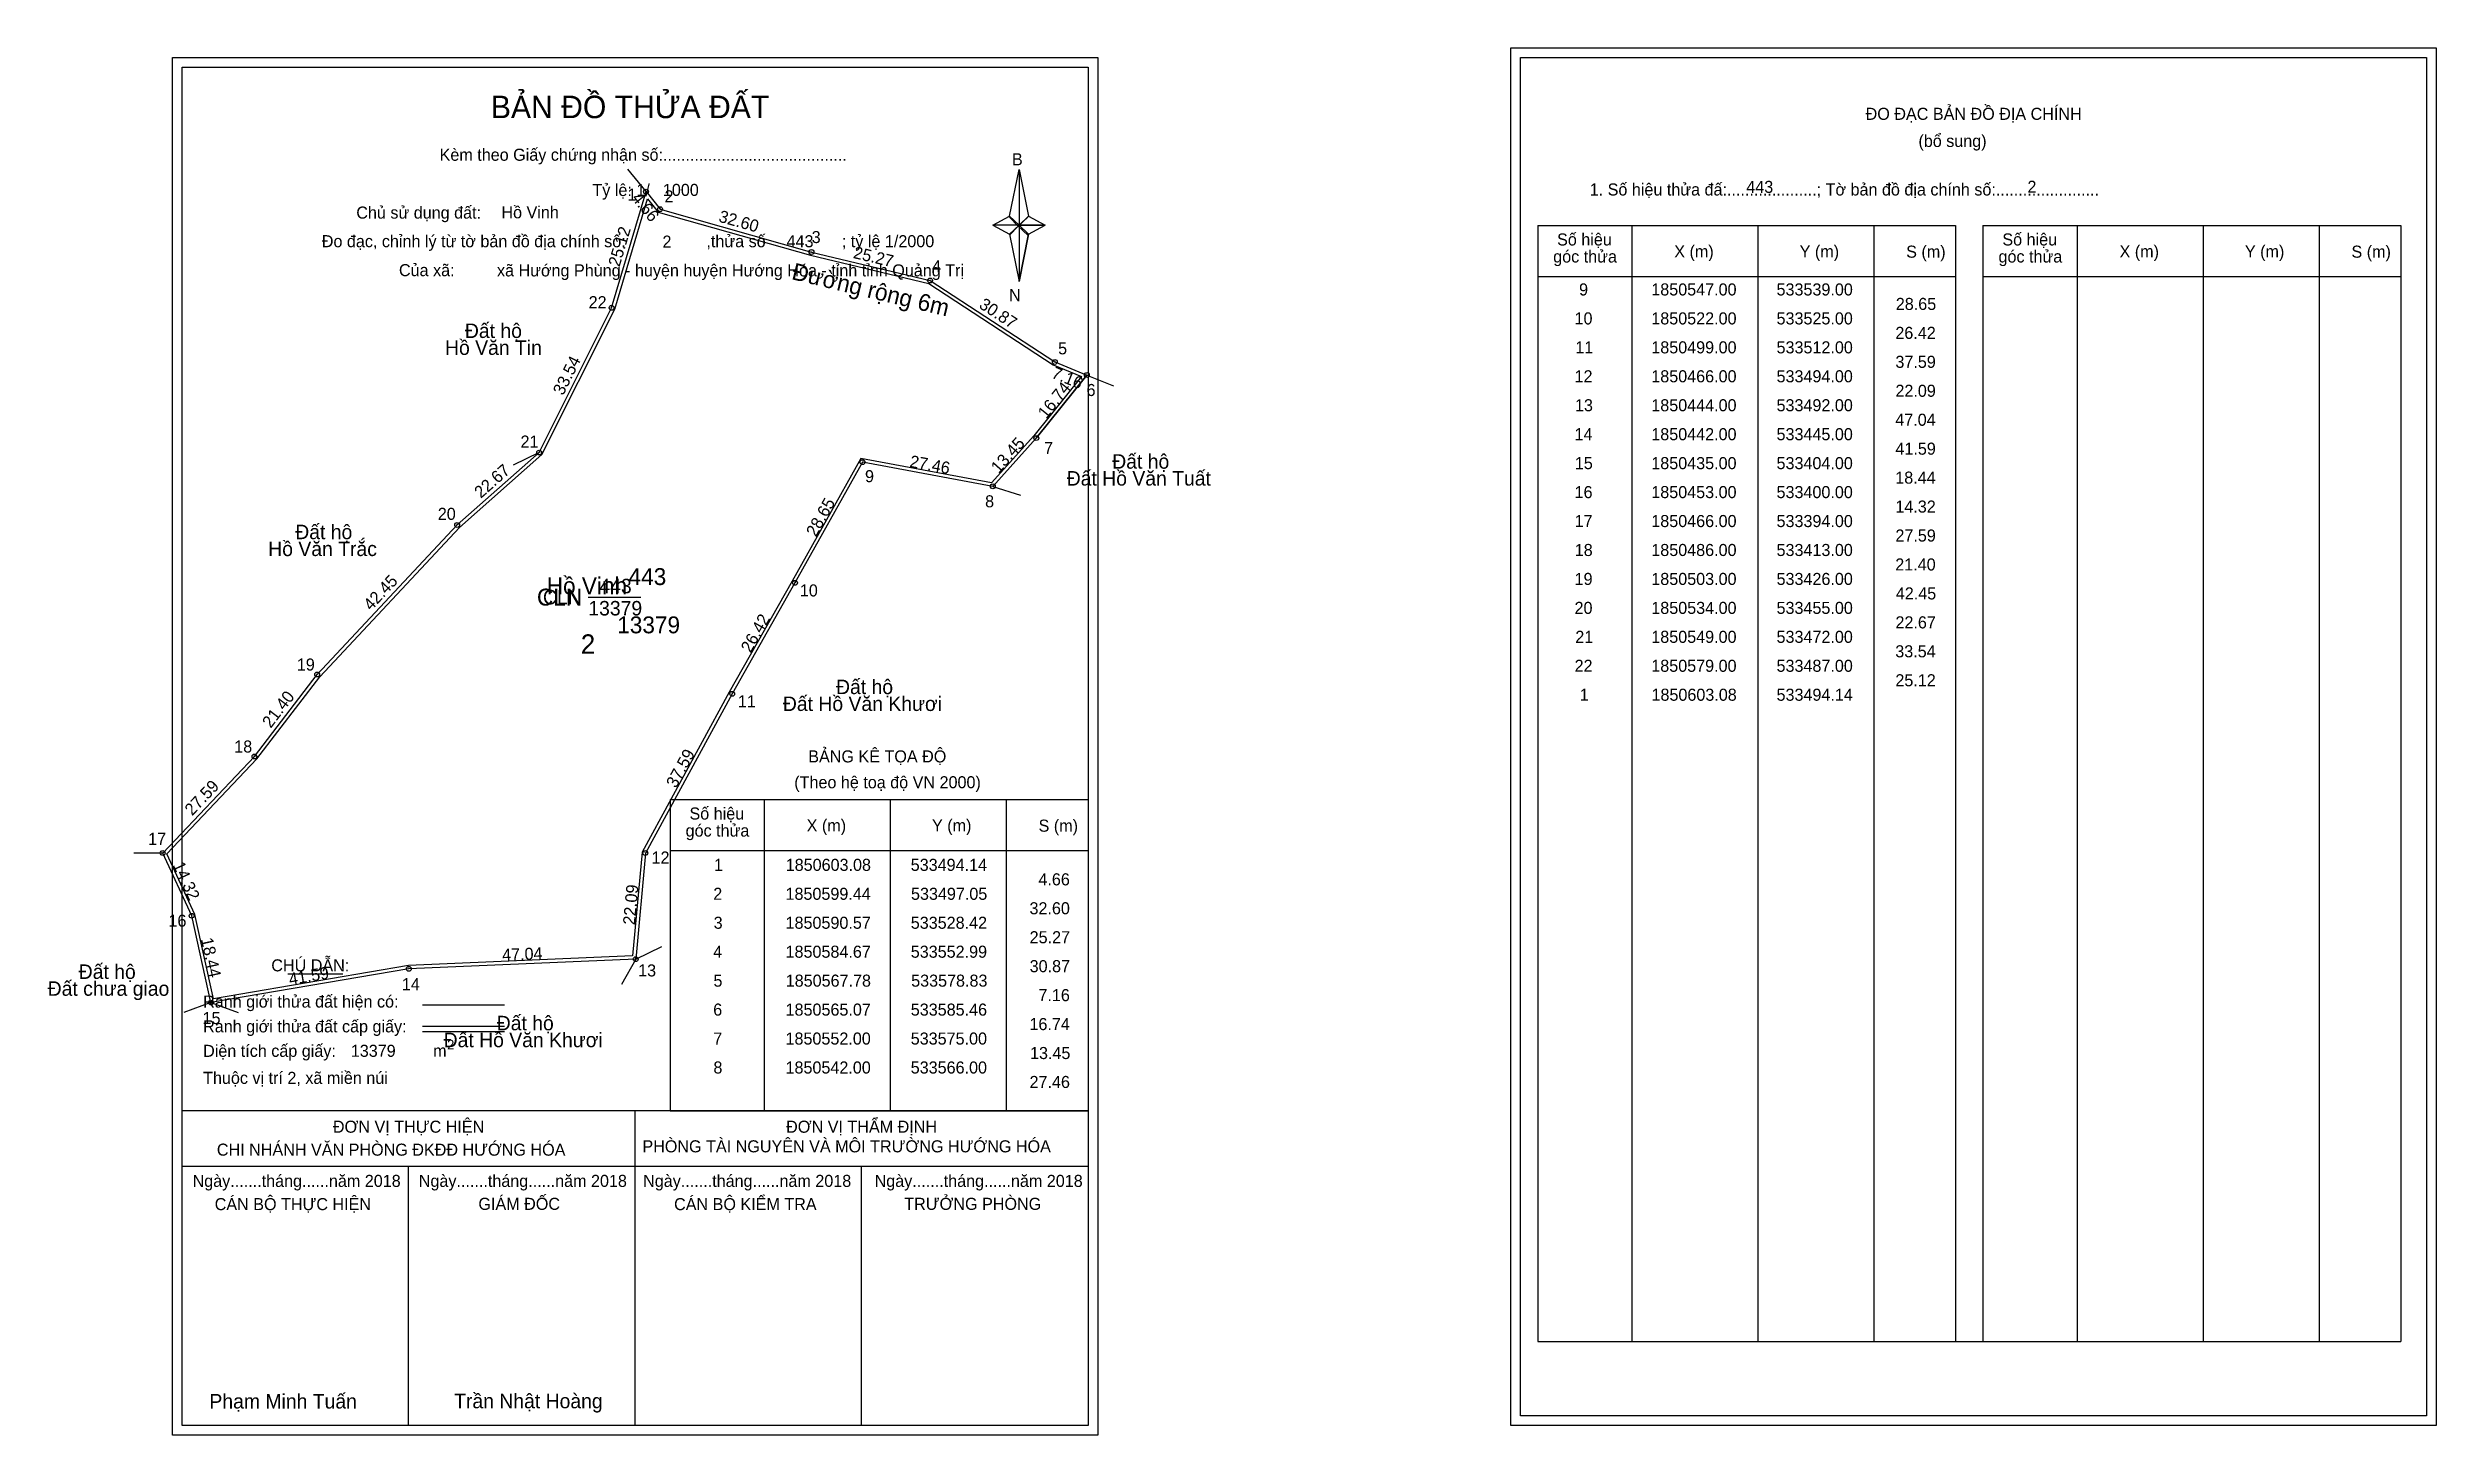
# Model space of a CAD drawing. Extents: x 533370 to 533865, y 1850345 to 1850633.
import ezdxf

# ---------------------------------------------------------------- set-up
doc = ezdxf.new("R2010")
doc.units = 0
for name, color, linetype in [('Level 1', 7, 'Continuous'), ('Level 10', 7, 'Continuous'), ('Level 11', 7, 'Continuous'), ('Level 13', 7, 'Continuous'), ('Level 2', 7, 'Continuous'), ('Level 27', 7, 'Continuous'), ('Level 3', 7, 'Continuous'), ('Level 36', 7, 'Continuous'), ('Level 4', 7, 'Continuous'), ('Level 49', 7, 'Continuous'), ('Level 5', 7, 'Continuous'), ('Level 53', 7, 'Continuous'), ('Level 55', 7, 'Continuous'), ('Level 6', 7, 'Continuous'), ('Level 63', 7, 'Continuous'), ('Level 7', 7, 'Continuous'), ('Level 8', 7, 'Continuous'), ('Level 9', 7, 'Continuous')]:
    doc.layers.add(name, color=color, linetype=linetype)

msp = doc.modelspace()

# ---------------------------------------------------------------- linework, layer by layer
at = {"layer": 'Level 1'}
for p, q in [((533398.03, 1850628.9), (533398.03, 1850628.9)), ((533675.35, 1850630.9), (533675.35, 1850630.9)), ((533569.45, 1850598.02), (533571.42, 1850607.66)), ((533571.42, 1850607.66), (533571.42, 1850596.14)), ((533571.42, 1850607.66), (533573.38, 1850598.02)), ((533566, 1850596.14), (533569.45, 1850598.02)), ((533569.45, 1850598.02), (533571.42, 1850596.14)), ((533571.27, 1850595.92), (533569.45, 1850597.8)), ((533573.24, 1850597.8), (533571.27, 1850595.92)), ((533571.27, 1850595.92), (533573.24, 1850597.8)), ((533573.38, 1850598.02), (533571.42, 1850596.14)), ((533571.42, 1850596.14), (533569.45, 1850594.3)), ((533571.27, 1850595.92), (533569.45, 1850594.08)), ((533569.45, 1850594.08), (533571.27, 1850595.92)), ((533569.45, 1850594.3), (533571.42, 1850584.44)), ((533573.24, 1850594.08), (533571.27, 1850595.92)), ((533571.42, 1850596.14), (533571.42, 1850584.44)), ((533571.42, 1850596.14), (533576.83, 1850596.14)), ((533571.42, 1850596.14), (533573.38, 1850594.3)), ((533573.38, 1850594.3), (533571.42, 1850584.44)), ((533573.38, 1850594.3), (533576.83, 1850596.14)), ((533678.88, 1850596.05), (533765.48, 1850596.05)), ((533698.47, 1850364.78), (533698.47, 1850596.05)), ((533724.54, 1850364.78), (533724.54, 1850596.05)), ((533748.52, 1850596.05), (533748.52, 1850364.78)), ((533765.48, 1850596.05), (533765.48, 1850364.78)), ((533771.14, 1850596.05), (533857.74, 1850596.05)), ((533790.73, 1850364.78), (533790.73, 1850596.05)), ((533816.8, 1850364.78), (533816.8, 1850596.05)), ((533840.77, 1850596.05), (533840.77, 1850364.78)), ((533857.74, 1850596.05), (533857.74, 1850364.78)), ((533678.88, 1850585.52), (533765.48, 1850585.52)), ((533771.14, 1850585.52), (533857.74, 1850585.52)), ((533499.12, 1850477.08), (533585.72, 1850477.08)), ((533518.71, 1850412.55), (533518.71, 1850477.08)), ((533544.78, 1850412.55), (533544.78, 1850477.08)), ((533568.75, 1850477.08), (533568.75, 1850412.55)), ((533499.12, 1850466.55), (533585.72, 1850466.55)), ((533419.94, 1850440.97), (533431.35, 1850440.97)), ((533447.81, 1850434.56), (533464.82, 1850434.56)), ((533447.81, 1850430.12), (533464.82, 1850430.12)), ((533447.81, 1850429.02), (533464.82, 1850429.02)), ((533504.85, 1850412.55), (533398.02, 1850412.55)), ((533585.72, 1850412.55), (533480.88, 1850412.55)), ((533491.87, 1850347.33), (533491.87, 1850412.55)), ((533499.12, 1850412.55), (533585.72, 1850412.55)), ((533585.72, 1850401), (533398.02, 1850401)), ((533444.95, 1850347.33), (533444.95, 1850401)), ((533538.8, 1850347.33), (533538.8, 1850401)), ((533678.88, 1850364.78), (533857.74, 1850364.78)), ((533585.72, 1850347.33), (533585.72, 1850347.33)), ((533863.05, 1850349.33), (533863.05, 1850349.33))]:
    msp.add_line(p, q, dxfattribs=at)
for points in [[(533569.45, 1850598.02), (533571.42, 1850607.66), (533571.42, 1850596.14)], [(533571.42, 1850596.14), (533573.38, 1850598.02), (533576.83, 1850596.14)], [(533566, 1850596.14), (533569.45, 1850594.3), (533571.42, 1850596.14)], [(533571.42, 1850596.14), (533571.42, 1850584.44), (533573.38, 1850594.3)]]:
    msp.add_lwpolyline(points, close=True, dxfattribs=at)
at = {"layer": 'Level 10'}
for p, q in [((533497.05, 1850599.44), (533528.42, 1850590.57)), ((533575, 1850552), (533585.46, 1850565.07))]:
    msp.add_line(p, q, dxfattribs=at)
for points in [[(533487, 1850579), (533494.14, 1850603.08), (533497.05, 1850599.44), (533528.42, 1850590.57), (533552.99, 1850584.67), (533578.83, 1850567.78), (533585.46, 1850565.07), (533575, 1850552), (533566, 1850542), (533539, 1850547), (533525, 1850522), (533512, 1850499), (533494, 1850466), (533492, 1850444), (533445, 1850442), (533404, 1850435), (533400, 1850453), (533394, 1850466), (533413, 1850486), (533426, 1850503), (533455, 1850534), (533472, 1850549)], [(533487.65, 1850578.74), (533494.43, 1850601.6), (533496.64, 1850598.83), (533528.24, 1850589.89), (533552.71, 1850584.02), (533578.5, 1850567.16), (533584.33, 1850564.78), (533574.47, 1850552.45), (533565.74, 1850542.76), (533538.63, 1850547.78), (533524.39, 1850522.34), (533511.39, 1850499.34), (533493.32, 1850466.21), (533491.36, 1850444.67), (533444.93, 1850442.7), (533404.54, 1850435.8), (533400.67, 1850453.23), (533394.83, 1850465.86), (533413.53, 1850485.55), (533426.53, 1850502.55), (533455.49, 1850533.5), (533472.57, 1850548.57)]]:
    msp.add_lwpolyline(points, close=True, dxfattribs=at)
at = {"layer": 'Level 11'}
for centre in [(533494.14, 1850603.08), (533497.05, 1850599.44), (533528.42, 1850590.57), (533552.99, 1850584.67), (533487, 1850579), (533487, 1850579), (533578.83, 1850567.78), (533585.46, 1850565.07), (533472, 1850549), (533575, 1850552), (533539, 1850547), (533566, 1850542), (533455, 1850534), (533525, 1850522), (533426, 1850503), (533512, 1850499), (533413, 1850486), (533394, 1850466), (533494, 1850466), (533400, 1850453), (533492, 1850444), (533445, 1850442), (533404, 1850435)]:
    msp.add_circle(centre, 0.5, dxfattribs=at)
at = {"layer": 'Level 27'}
for p, q in [((533494.14, 1850603.08), (533490.39, 1850607.76)), ((533585.46, 1850565.07), (533591.01, 1850562.8)), ((533472, 1850549), (533466.59, 1850546.4)), ((533566, 1850542), (533571.7, 1850540.14)), ((533394, 1850466), (533388, 1850466)), ((533492, 1850444), (533497.41, 1850446.6)), ((533492, 1850444), (533489.08, 1850438.76)), ((533404, 1850435), (533398.35, 1850432.97)), ((533404, 1850435), (533409.63, 1850432.93))]:
    msp.add_line(p, q, dxfattribs=at)
at = {"layer": 'Level 3'}
for p, q in [((533678.88, 1850596.05), (533678.88, 1850364.78)), ((533771.14, 1850596.05), (533771.14, 1850364.78)), ((533499.12, 1850477.08), (533499.12, 1850412.55))]:
    msp.add_line(p, q, dxfattribs=at)
at = {"layer": 'Level 63'}
for points in [[(533673.35, 1850632.9), (533865.05, 1850632.9), (533865.05, 1850347.33), (533673.35, 1850347.33)], [(533396.02, 1850630.9), (533587.72, 1850630.9), (533587.72, 1850345.33), (533396.02, 1850345.33)], [(533398.02, 1850628.9), (533585.72, 1850628.9), (533585.72, 1850347.33), (533398.02, 1850347.33)], [(533675.35, 1850630.9), (533863.05, 1850630.9), (533863.05, 1850349.33), (533675.35, 1850349.33)]]:
    msp.add_lwpolyline(points, close=True, dxfattribs=at)
at = {"layer": 'Level 9'}
msp.add_line((533482.17, 1850519.04), (533493.08, 1850519.04), dxfattribs=at)

# ---------------------------------------------------------------- texts
at = {"layer": 'Level 1'}
for s, height, p in [('BẢN ĐỒ THỬA ĐẤT', 4.6657, (533461.99, 1850618.31)), ('ĐO ĐẠC BẢN ĐỒ ĐỊA CHÍNH', 2.5, (533746.83, 1850617.96)), ('(bổ sung)', 2.5, (533757.77, 1850612.34)), ('Kèm theo Giấy chứng nhận số:.........................................', 2.5, (533451.37, 1850609.48)), ('B', 2.5, (533569.96, 1850608.54)), ('1. Số hiệu thửa đấ:....................; Tờ bản đồ địa chính số:.......................', 2.5, (533689.66, 1850602.28)), ('Chủ sử dụng đất:', 2.5, (533434.11, 1850597.49)), ('Đo đạc, chỉnh lý từ tờ bản đồ địa chính số:                  ,thửa số                 ; tỷ lệ 1/2000', 2.5, (533426.96, 1850591.56)), ('Số hiệu', 2.5, (533682.9, 1850591.92)), ('Số hiệu', 2.5, (533775.16, 1850591.92)), ('Của xã:', 2.5, (533442.95, 1850585.56)), ('góc thửa', 2.5, (533682.1, 1850588.39)), ('X (m)', 2.5, (533707.18, 1850589.44)), ('Y (m)', 2.5, (533733.16, 1850589.44)), ('S (m)', 2.5, (533755.23, 1850589.39)), ('góc thửa', 2.5, (533774.36, 1850588.39)), ('X (m)', 2.5, (533799.44, 1850589.44)), ('Y (m)', 2.5, (533825.41, 1850589.44)), ('S (m)', 2.5, (533847.49, 1850589.39)), ('N', 2.5, (533569.36, 1850580.37)), ('BẢNG KÊ TỌA ĐỘ', 2.5, (533527.75, 1850484.78)), ('(Theo hệ toạ độ VN 2000)', 2.5, (533524.85, 1850479.42)), ('Số hiệu', 2.5, (533503.14, 1850472.94)), ('góc thửa', 2.5, (533502.34, 1850469.41)), ('X (m)', 2.5, (533527.42, 1850470.47)), ('Y (m)', 2.5, (533553.39, 1850470.47)), ('S (m)', 2.5, (533575.47, 1850470.42)), ('CHÚ DẪN:', 2.5, (533416.5, 1850441.47)), ('Ranh giới thửa đất hiện có:', 2.5, (533402.37, 1850433.97)), ('Ranh giới thửa đất cấp giấy:', 2.5, (533402.37, 1850428.83)), ('Diện tích cấp giấy:', 2.5, (533402.37, 1850423.75)), ('m', 2.5, (533450.03, 1850423.77)), ('2', 2, (533452.93, 1850425.28)), ('Thuộc vị trí 2, xã miền núi', 2.5, (533402.37, 1850418.15)), ('ĐƠN VỊ THỰC HIỆN', 2.5, (533429.26, 1850408.03)), ('ĐƠN VỊ THẨM ĐỊNH', 2.5, (533523.16, 1850408.03)), ('CHI NHÁNH VĂN PHÒNG ĐKĐĐ HƯỚNG HÓA', 2.5, (533405.22, 1850403.27)), ('PHÒNG TÀI NGUYÊN VÀ MÔI TRƯỜNG HƯỚNG HÓA', 2.5, (533493.39, 1850403.96)), ('Ngày.......tháng......năm 2018', 2.5, (533400.19, 1850396.8)), ('CÁN BỘ THỰC HIỆN', 2.5, (533404.77, 1850391.98)), ('Ngày.......tháng......năm 2018', 2.5, (533447.06, 1850396.8)), ('GIÁM ĐỐC', 2.5, (533459.41, 1850392.04)), ('Ngày.......tháng......năm 2018', 2.5, (533493.54, 1850396.8)), ('CÁN BỘ KIỂM TRA', 2.5, (533499.95, 1850391.98)), ('Ngày.......tháng......năm 2018', 2.5, (533541.5, 1850396.8)), ('TRƯỞNG PHÒNG', 2.5, (533547.64, 1850392.04)), ('Phạm Minh Tuấn', 3, (533403.68, 1850350.87)), ('Trần Nhật Hoàng', 3, (533454.38, 1850350.92))]:
    msp.add_text(s, height=height, dxfattribs=at).set_placement(p)
at = {"layer": 'Level 11'}
msp.add_text('Tỷ lệ: 1/', height=2.5, dxfattribs=at).set_placement((533483.03, 1850602.17))
at = {"layer": 'Level 13'}
for s, p in [('CLN', (533472.78, 1850517.54)), ('443', (533484.48, 1850519.84)), ('13379', (533482.18, 1850515.24))]:
    msp.add_text(s, height=3, dxfattribs=at).set_placement(p)
at = {"layer": 'Level 2'}
msp.add_text(' Hồ Vinh', height=3.5, dxfattribs=at).set_placement((533472.26, 1850519.64))
at = {"layer": 'Level 3'}
msp.add_text('CLN', height=3.5, dxfattribs=at).set_placement((533471.54, 1850517.29))
at = {"layer": 'Level 36'}
for s, p in [('Đất hộ', (533456.61, 1850572.75)), (' Hồ Văn Tin', (533451.38, 1850569.25)), ('Đất hộ', (533590.73, 1850545.66)), ('Đất Hồ Văn Tuất', (533581.3, 1850542.16)), ('Đất hộ', (533421.46, 1850531.05)), ('Hồ Văn Trắc', (533415.86, 1850527.55)), ('Đất hộ', (533533.5, 1850498.94)), ('Đất Hồ Văn Khươi', (533522.49, 1850495.44)), ('Đất chưa giao', (533370.16, 1850436.41)), ('Đất hộ', (533376.59, 1850439.91)), ('Đất hộ', (533463.2, 1850429.26)), ('Đất Hồ Văn Khươi', (533452.2, 1850425.76))]:
    msp.add_text(s, height=3, dxfattribs=at).set_placement(p)
at = {"layer": 'Level 4'}
msp.add_text('443', height=3.5, dxfattribs=at).set_placement((533490.52, 1850521.54))
at = {"layer": 'Level 49'}
for s, rotation, p in [('4.66', 308.6406, (533491.04, 1850601.67)), ('32.60', 344.2115, (533509.02, 1850596.89)), ('25.12', 73.4843, (533488.64, 1850587.36)), ('25.27', 346.4972, (533536.93, 1850589.35)), ('30.87', 326.8299, (533562.94, 1850579.12)), ('33.54', 63.4349, (533476.95, 1850560.7)), ('16.74', 51.3295, (533577.05, 1850555.84)), ('7.16', 337.7678, (533577.97, 1850564.57)), ('27.46', 349.5085, (533548.63, 1850546.03)), ('13.45', 48.0128, (533567.21, 1850544.54)), ('22.67', 41.4237, (533459.92, 1850539.41)), ('28.65', 60.7512, (533529.33, 1850531.37)), ('42.45', 46.9092, (533437.16, 1850516.1)), ('26.42', 60.5241, (533515.8, 1850507.34)), ('21.40', 52.5946, (533416.38, 1850491.74)), ('37.59', 61.3895, (533500.35, 1850479.3)), ('27.59', 46.4688, (533400.11, 1850473.6)), ('14.32', 294.7751, (533396.02, 1850463.54)), ('22.09', 84.8056, (533491.83, 1850451.01)), ('18.44', 282.5288, (533401.89, 1850448.17)), ('47.04', 2.4366, (533464.38, 1850443.63)), ('41.59', 9.6888, (533420.35, 1850438.6))]:
    msp.add_text(s, height=2.5, rotation=rotation, dxfattribs=at).set_placement(p)
at = {"layer": 'Level 5'}
msp.add_text('13379', height=3.5, dxfattribs=at).set_placement((533488.17, 1850511.54))
at = {"layer": 'Level 53'}
for s, p in [('9', (533687.46, 1850581.56)), ('1850547.00', (533702.42, 1850581.56)), ('533539.00', (533728.37, 1850581.56)), ('10', (533686.52, 1850575.56)), ('1850522.00', (533702.42, 1850575.56)), ('533525.00', (533728.37, 1850575.56)), ('28.65', (533753.08, 1850578.56)), ('26.42', (533752.99, 1850572.56)), ('11', (533686.68, 1850569.56)), ('1850499.00', (533702.42, 1850569.56)), ('533512.00', (533728.37, 1850569.56)), ('37.59', (533753, 1850566.56)), ('12', (533686.53, 1850563.56)), ('1850466.00', (533702.42, 1850563.56)), ('533494.00', (533728.37, 1850563.56)), ('13', (533686.61, 1850557.56)), ('1850444.00', (533702.42, 1850557.56)), ('533492.00', (533728.37, 1850557.56)), ('22.09', (533753, 1850560.56)), ('14', (533686.52, 1850551.56)), ('1850442.00', (533702.42, 1850551.56)), ('533445.00', (533728.37, 1850551.56)), ('47.04', (533752.97, 1850554.56)), ('41.59', (533753, 1850548.56)), ('15', (533686.58, 1850545.56)), ('1850435.00', (533702.42, 1850545.56)), ('533404.00', (533728.37, 1850545.56)), ('18.44', (533752.97, 1850542.56)), ('16', (533686.53, 1850539.56)), ('1850453.00', (533702.42, 1850539.56)), ('533400.00', (533728.37, 1850539.56)), ('14.32', (533752.99, 1850536.56)), ('17', (533686.54, 1850533.56)), ('1850466.00', (533702.42, 1850533.56)), ('533394.00', (533728.37, 1850533.56)), ('18', (533686.56, 1850527.56)), ('1850486.00', (533702.42, 1850527.56)), ('533413.00', (533728.37, 1850527.56)), ('27.59', (533753, 1850530.56)), ('19', (533686.53, 1850521.56)), ('1850503.00', (533702.42, 1850521.56)), ('533426.00', (533728.37, 1850521.56)), ('21.40', (533752.97, 1850524.56)), ('42.45', (533753.08, 1850518.56)), ('20', (533686.52, 1850515.56)), ('1850534.00', (533702.42, 1850515.56)), ('533455.00', (533728.37, 1850515.56)), ('22.67', (533753.01, 1850512.56)), ('21', (533686.68, 1850509.56)), ('1850549.00', (533702.42, 1850509.56)), ('533472.00', (533728.37, 1850509.56)), ('33.54', (533752.97, 1850506.56)), ('22', (533686.53, 1850503.56)), ('1850579.00', (533702.42, 1850503.56)), ('533487.00', (533728.37, 1850503.56)), ('1', (533687.6, 1850497.56)), ('1850603.08', (533702.46, 1850497.56)), ('533494.14', (533728.37, 1850497.56)), ('25.12', (533752.99, 1850500.56)), ('1', (533508.22, 1850462.3)), ('1850603.08', (533523.08, 1850462.3)), ('533494.14', (533548.98, 1850462.3)), ('4.66', (533575.44, 1850459.3)), ('2', (533508.07, 1850456.3)), ('1850599.44', (533523.04, 1850456.3)), ('533497.05', (533549.04, 1850456.3)), ('32.60', (533573.59, 1850453.3)), ('3', (533508.15, 1850450.3)), ('1850590.57', (533523.05, 1850450.3)), ('533528.42', (533548.99, 1850450.3)), ('25.27', (533573.62, 1850447.3)), ('4', (533508.06, 1850444.3)), ('1850584.67', (533523.05, 1850444.3)), ('533552.99', (533548.99, 1850444.3)), ('5', (533508.11, 1850438.3)), ('1850567.78', (533523.08, 1850438.3)), ('533578.83', (533549.07, 1850438.3)), ('30.87', (533573.62, 1850441.3)), ('6', (533508.06, 1850432.3)), ('1850565.07', (533523.05, 1850432.3)), ('533585.46', (533548.99, 1850432.3)), ('7.16', (533575.44, 1850435.3)), ('16.74', (533573.58, 1850429.3)), ('7', (533508.07, 1850426.3)), ('1850552.00', (533523.04, 1850426.3)), ('533575.00', (533548.98, 1850426.3)), ('13.45', (533573.7, 1850423.3)), ('8', (533508.1, 1850420.3)), ('1850542.00', (533523.04, 1850420.3)), ('533566.00', (533548.98, 1850420.3)), ('27.46', (533573.6, 1850417.3))]:
    msp.add_text(s, height=2.5, dxfattribs=at).set_placement(p)
at = {"layer": 'Level 55'}
for s, height, p in [('439', 0.11, (533494.02, 1850602.97)), ('1', 0.4, (533494.03, 1850603.08)), ('0', 0.11, (533494.1, 1850602.97)), ('2', 0.4, (533496.91, 1850599.44)), ('0', 0.11, (533497.01, 1850599.33)), ('3', 0.4, (533528.3, 1850590.57)), ('0', 0.11, (533528.38, 1850590.46)), ('4', 0.4, (533552.85, 1850584.67)), ('0', 0.11, (533552.95, 1850584.56)), ('22', 0.4, (533486.72, 1850579)), ('439', 0.11, (533486.88, 1850578.89)), ('5', 0.4, (533578.7, 1850567.78)), ('0', 0.11, (533578.79, 1850567.67)), ('6', 0.4, (533585.32, 1850565.07)), ('0', 0.11, (533585.42, 1850564.96)), ('0', 0.11, (533585.42, 1850564.96)), ('21', 0.4, (533471.74, 1850549)), ('442', 0.11, (533471.88, 1850548.89)), ('439', 0.11, (533471.88, 1850548.89)), ('7', 0.4, (533574.87, 1850552)), ('0', 0.11, (533574.96, 1850551.89)), ('9', 0.4, (533538.86, 1850547)), ('0', 0.11, (533538.96, 1850546.89)), ('0', 0.11, (533538.96, 1850546.89)), ('8', 0.4, (533565.87, 1850542)), ('0', 0.11, (533565.96, 1850541.89)), ('0', 0.11, (533565.96, 1850541.89)), ('0', 0.11, (533565.96, 1850541.89)), ('20', 0.4, (533454.72, 1850534)), ('442', 0.11, (533454.88, 1850533.89)), ('10', 0.4, (533524.72, 1850522)), ('0', 0.11, (533524.96, 1850521.89)), ('0', 0.11, (533524.96, 1850521.89)), ('19', 0.4, (533425.72, 1850503)), ('442', 0.11, (533425.88, 1850502.89)), ('11', 0.4, (533511.74, 1850499)), ('0', 0.11, (533511.96, 1850498.89)), ('0', 0.11, (533511.96, 1850498.89)), ('18', 0.4, (533412.72, 1850486)), ('442', 0.11, (533412.88, 1850485.89)), ('17', 0.4, (533393.72, 1850466)), ('442', 0.11, (533393.88, 1850465.89)), ('0', 0.11, (533393.96, 1850465.89)), ('12', 0.4, (533493.72, 1850466)), ('0', 0.11, (533493.96, 1850465.89)), ('0', 0.11, (533493.96, 1850465.89)), ('16', 0.4, (533399.72, 1850453)), ('0', 0.11, (533399.96, 1850452.89)), ('13', 0.4, (533491.73, 1850444)), ('14', 0.4, (533444.71, 1850442)), ('0', 0.11, (533444.96, 1850441.89)), ('0', 0.11, (533444.96, 1850441.89)), ('0', 0.11, (533491.96, 1850443.89)), ('0', 0.11, (533491.96, 1850443.89)), ('0', 0.11, (533491.96, 1850443.89)), ('0', 0.11, (533491.96, 1850443.89)), ('15', 0.4, (533403.72, 1850435)), ('0', 0.11, (533403.96, 1850434.89)), ('0', 0.11, (533403.96, 1850434.89)), ('0', 0.11, (533403.96, 1850434.89))]:
    msp.add_text(s, height=height, dxfattribs=at).set_placement(p)
at = {"layer": 'Level 6'}
for s, p in [('1000', (533497.63, 1850602.19)), ('443', (533722.11, 1850602.82)), ('2', (533780.35, 1850602.84)), (' Hồ Vinh', (533463.25, 1850597.55)), ('2', (533497.55, 1850591.47)), ('443', (533523.26, 1850591.55)), ('xã Hướng Phùng - huyện huyện Hướng Hóa - tỉnh tỉnh Quảng Trị', (533463.26, 1850585.51)), ('13379', (533432.97, 1850423.76))]:
    msp.add_text(s, height=2.5, dxfattribs=at).set_placement(p)
at = {"layer": 'Level 7'}
msp.add_text('2', height=4, dxfattribs=at).set_placement((533480.63, 1850507.32))
at = {"layer": 'Level 8'}
msp.add_text('Đường rộng 6m', height=3.5, rotation=346.5043, dxfattribs=at).set_placement((533524.13, 1850584.96))
at = {"layer": 'Level 9'}
for s, p in [('1', (533490.3, 1850601.21)), ('2', (533497.97, 1850600.86)), ('3', (533528.46, 1850592.42)), ('4', (533553.4, 1850586.36)), ('22', (533482.25, 1850578.92)), ('5', (533579.52, 1850569.36)), ('6', (533585.41, 1850560.72)), ('21', (533468.14, 1850550.03)), ('7', (533576.6, 1850548.68)), ('9', (533539.51, 1850542.85)), ('8', (533564.39, 1850537.65)), ('20', (533450.99, 1850535.05)), ('10', (533526.01, 1850519.18)), ('19', (533421.79, 1850503.82)), ('11', (533513.18, 1850496.2)), ('18', (533408.82, 1850486.83)), ('17', (533390.97, 1850467.69)), ('12', (533495.29, 1850463.82)), ('16', (533395.19, 1850450.73)), ('14', (533443.55, 1850437.57)), ('13', (533492.5, 1850440.42)), ('15', (533402.26, 1850430.55))]:
    msp.add_text(s, height=2.5, dxfattribs=at).set_placement(p)

doc.saveas('drawing.dxf')
